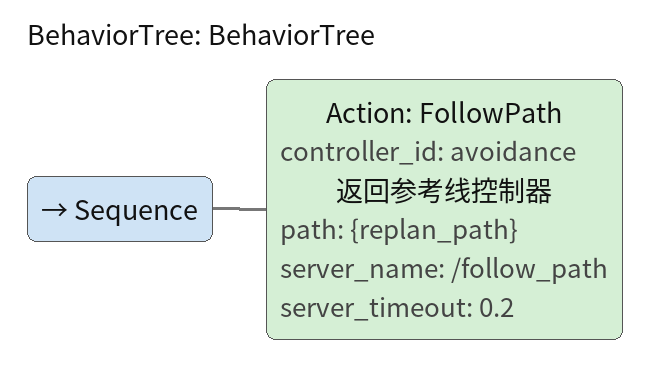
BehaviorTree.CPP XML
<?xml version="1.0"?>
<root main_tree_to_execute="BehaviorTree">
    <BehaviorTree ID="BehaviorTree">
        <Sequence>
            <Action ID="FollowPath" controller_id="avoidance" name="返回参考线控制器" path="{replan_path}" server_name="/follow_path" server_timeout="0.2"/>
        </Sequence>
    </BehaviorTree>
</root>
